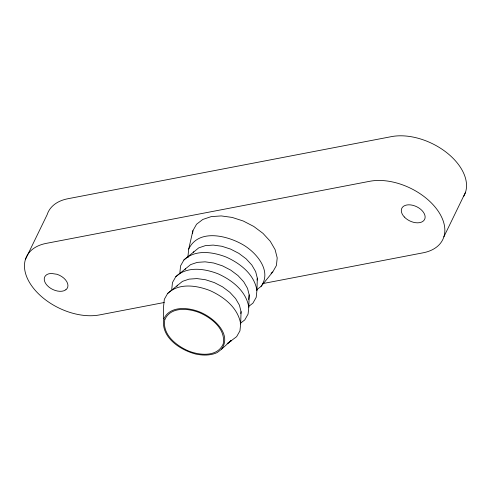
<?xml version="1.0" encoding="UTF-8"?>
<svg xmlns="http://www.w3.org/2000/svg" width="491" height="491" viewBox="0 0 491 491"><rect width="100%" height="100%" fill="white"/><g stroke="black" fill="none" stroke-linecap="round" stroke-linejoin="round"><path stroke-width="0.74" d="M227.272 343.682L236.637 336.666L239.939 330.854L240.664 323.968L241.056 311.644L239.405 305.132L235.582 298.534L229.843 292.298L222.595 286.861L214.315 282.583L205.576 279.76L196.971 278.581L189.09 279.127L182.468 281.361L167.634 293.483L164.332 299.295L163.607 306.181L163.613 318.598M240.246 323.397L244.77 319.923L248.072 314.111L248.796 307.225L249.189 294.901L247.538 288.389L243.714 281.791L237.975 275.555L230.721 270.118L222.448 265.84L213.708 263.01L205.103 261.832L197.222 262.384L190.6 264.618L175.76 276.74L172.464 282.552L171.74 289.438M248.943 306.218L252.902 303.18L256.204 297.368L256.922 290.482L257.321 278.158L255.664 271.64L251.84 265.042L246.108 258.812L238.853 253.368L230.58 249.09L221.84 246.267L213.235 245.089L205.355 245.635L198.726 247.875L183.892 259.997L180.596 265.803L179.872 272.689M256.511 289.905L261.034 286.431L272.763 271.94L276.408 265.521L277.206 257.916L275.107 249.643L270.253 241.265L262.967 233.348L253.755 226.443L243.241 221.005L232.145 217.421L221.22 215.923L211.21 216.617L202.795 219.459L196.553 224.252L192.908 230.666L188.722 249.06L187.998 255.946L188.348 257.309M192.601 233.606L192.908 230.666M240.854 313.589L241.056 311.644M248.704 299.541L249.189 294.901M257.118 280.097L257.321 278.158M25.458 259.346L47.142 214.69A51.537 32.081 25.9 0 1 67.93 198.726L391.456 136.627A51.537 32.081 25.9 0 1 448.062 153.732A51.537 32.081 25.9 0 1 463.67 196.375M443.858 236.846L465.542 192.196M188.722 249.06C198.671 228.106 228.186 235.772 243.818 245.23C256.879 253.16 272.1 271.241 261.034 286.431M193.196 252.736L193.816 251.65M185.064 269.485L185.684 268.393M176.932 286.228L177.552 285.136M221.65 349.119C232.188 333.702 213.315 317.671 200.236 312.166C188.599 307.335 169.843 305.31 163.712 319.175C160.876 337.477 180.301 350.095 195.829 354.079C202.912 355.509 210.436 355.693 217.126 352.599C222.214 349.046 226.437 344.473 231.243 340.57L227.192 343.682M183.892 259.997C195.234 249.176 212.824 251.865 226.173 257.057C240.197 263.354 254.412 274.383 256.922 290.482M175.76 276.74C187.102 265.919 204.692 268.608 218.041 273.8C232.065 280.103 246.279 291.126 248.796 307.225M167.634 293.483C178.97 282.663 196.566 285.357 209.909 290.549C223.933 296.846 238.153 307.875 240.664 323.968M271.063 273.248L272.763 271.94M229.806 341.405L230.991 341.006M164.246 302.493L99.544 314.915A51.537 32.081 25.9 0 1 32.455 286.91A51.537 32.081 25.9 0 1 46.252 243.376L369.772 181.277A51.537 32.081 25.9 0 1 436.861 209.283A51.537 32.081 25.9 0 1 423.07 252.816L262.808 283.577M164.81 319.635C162.03 334.291 176.042 345.455 188.004 350.764C199.211 355.416 217.286 357.368 223.196 344.007C225.977 329.351 211.965 318.18 200.009 312.877C188.796 308.225 170.721 306.274 164.81 319.635M65.874 289.764L63.904 290.782A12.619 7.856 25.9 0 1 47.124 285.394A12.619 7.856 25.9 0 1 48.394 273.91L51.07 273.401L57.011 274.285A12.619 7.856 25.9 0 1 66.794 281.681A12.619 7.856 25.9 0 1 65.874 289.764M404.32 216.985A12.686 7.899 25.9 0 0 424.537 219.545A12.686 7.899 25.9 0 0 410.807 204.931A12.686 7.899 25.9 0 0 404.32 216.985"/></g></svg>
